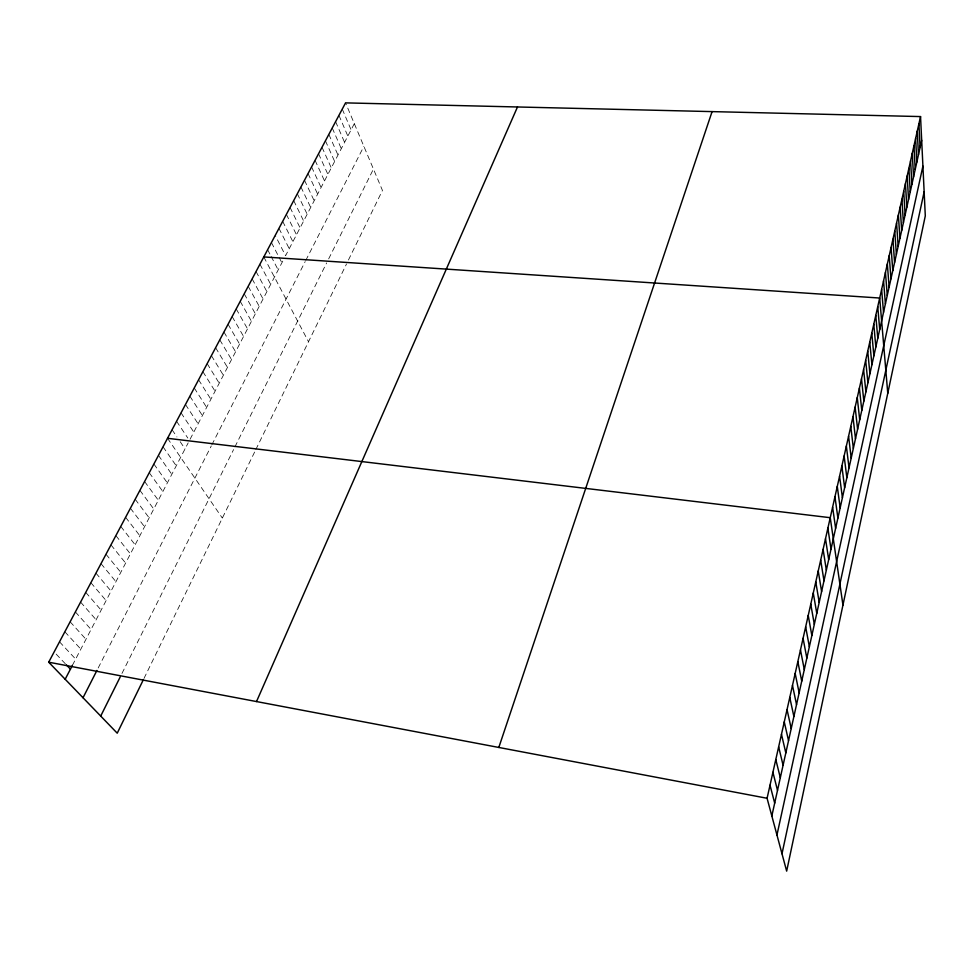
<?xml version="1.0" encoding="UTF-8"?>
<svg xmlns="http://www.w3.org/2000/svg" width="974" height="974" viewBox="0 0 974 974"><rect width="100%" height="100%" fill="white"/><g stroke="black" fill="none" stroke-linecap="round" stroke-linejoin="round"><path stroke-width="0.73" stroke-dasharray="4.87 3.65" d="M143.994 678.428L255.164 450.925M255.797 449.623L346.525 263.954M348.448 260.009L382.453 190.429L345.563 102.879M121.969 673.436L233.577 449.586M234.904 446.92L326.643 262.907M328.664 258.877L373.444 169.05M98.179 667.994L211.248 446.007M211.845 444.826L305.179 261.604M305.763 260.46L363.874 146.356M72.393 665.376L188.189 442.866M190.064 439.274L284.347 258.086M354.317 123.649L285.577 255.724L275.216 235.428M56.163 654.114L65.331 663.769M59.511 641.829L75.655 659.106M64.844 631.773L80.83 649.147M70.14 621.802L85.968 639.285M75.388 611.916L91.069 629.484M80.599 602.102L96.122 619.781M85.761 592.375L101.138 610.138M90.886 582.72L106.105 600.581M95.963 573.15L111.048 591.096M101.004 563.654L115.943 581.685M105.996 554.243L120.8 572.359M110.963 544.892L125.622 563.094M115.882 535.627L130.406 553.902M120.764 526.423L135.143 544.795M125.609 517.304L139.854 535.749M130.406 508.245L144.529 526.764M135.179 499.26L149.156 517.864M139.903 490.348L153.758 509.025M144.602 481.509L158.324 500.246M149.253 472.731L162.853 491.541M153.88 464.026L167.345 482.909M158.47 455.382L171.814 474.338M163.023 446.81L176.245 465.828M167.528 438.3L222.34 518.095M172.069 429.753L176.939 436.924M180.19 441.709L185.048 448.892M176.574 421.267L187.836 438.069M181.042 412.842L193.789 432.103M185.486 404.49L198.112 423.8M189.881 396.187L202.397 415.569M194.252 387.956L206.646 407.388M198.586 379.787L210.871 399.279M202.896 371.678L215.071 391.219M207.17 363.631L219.223 383.22M211.407 355.644L223.363 375.282M215.619 347.706L227.466 367.405M219.795 339.841L231.532 359.576M223.947 332.024L235.574 351.809M228.062 324.269L239.592 344.102M232.141 316.574L243.573 336.444M236.207 308.928L247.53 328.847M240.225 301.331L251.45 321.298M244.231 293.807L255.358 313.798M248.2 286.319L259.23 306.36M252.144 278.893L263.077 298.981M256.052 271.527L266.888 291.64M259.936 264.197L270.675 284.359M263.796 256.929L308.514 341.728M267.631 249.709L270.443 255.103M271.149 256.454L278.187 269.944M271.429 242.55L278.406 256.052M279.1 257.404L281.9 262.81M278.966 228.366L289.241 248.687M282.691 221.342L292.882 241.698M286.38 214.377L296.486 234.758M290.057 207.45L300.077 227.867M293.71 200.583L303.644 221.025M297.326 193.753L307.175 214.219M300.929 186.971L310.694 207.474M304.497 180.239L314.188 200.766M308.052 173.555L317.646 194.106M311.583 166.919L321.091 187.483M315.077 160.32L324.512 180.908M318.559 153.758L327.909 174.383M322.017 147.257L331.294 167.893M325.438 140.792L334.642 161.44M328.847 134.363L337.978 155.049M332.244 127.984L341.29 148.681M335.604 121.653L344.577 142.362M338.94 115.346L347.84 136.092M342.264 109.1L351.09 129.846"/><path stroke-width="1.46" d="M782 853.748L924.143 191.793M776.96 835.022L922.914 166.116M771.834 815.969L921.672 140.293M920.54 116.576L925.3 215.887L786.663 871.121L767.074 798.266L920.54 116.576L345.563 102.879L48.7 662.198L117.233 733.191L143.336 679.767M498.81 747.46L712.079 111.608M256.515 701.56L517.486 106.982M100.712 716.073L120.179 677.027M83.021 697.749L96.925 670.453M65.173 679.255L72.393 665.376M263.796 256.929L879.692 298.032L887.764 393.265M167.528 438.3L830.238 517.693L842.948 605.085M48.7 662.198L767.074 798.266M66.354 664.852L70.432 669.138M770.02 785.214L774.695 803.112M772.918 772.309L777.52 790.377M775.803 759.513L780.308 777.763M778.652 746.851L783.084 765.272M781.477 734.323L785.823 752.914M784.265 721.904L788.538 740.666M787.029 709.62L791.229 728.528M789.768 697.445L793.895 716.523M792.483 685.404L796.537 704.616M795.174 673.46L799.143 692.831M797.84 661.638L801.736 681.155M800.47 649.938L804.305 669.588M803.075 638.335L806.837 658.12M805.668 626.854L809.357 646.773M808.225 615.471L811.853 635.523M810.77 604.197L814.325 624.383M813.278 593.032L816.772 613.34M815.774 581.965L819.207 602.395M818.233 571.008L821.606 591.547M820.68 560.147L823.992 580.808M823.103 549.385L826.354 570.155M825.502 538.719L828.691 559.6M827.888 528.164L831.005 549.141M832.612 507.186L835.619 528.371M834.949 496.764L837.908 518.058M837.275 486.452L840.172 507.831M839.576 476.225L842.413 497.702M841.853 466.096L844.641 487.657M844.117 456.051L846.856 477.71M846.357 446.092L849.036 467.837M848.573 436.23L851.203 458.06M850.777 426.442L853.358 448.357M852.968 416.75L855.489 438.75M855.123 407.144L857.607 429.217M857.266 397.611L859.701 419.757M859.397 388.163L861.783 410.395M861.503 378.801L863.841 401.105M863.597 369.523L865.886 391.889M865.667 360.319L867.907 382.745M867.724 351.2L869.916 373.687M869.758 342.142L871.913 364.702M871.779 333.169L873.885 355.802M873.775 324.281L875.845 346.963M875.76 315.454L877.793 338.197M877.732 306.7L879.717 329.504M881.628 289.424L883.528 312.325M883.552 280.889L885.403 303.851M885.451 272.428L887.277 295.426M887.338 264.027L889.128 287.087M889.213 255.699L890.954 278.808M891.076 247.445L892.781 270.589M892.927 239.251L894.582 262.444M894.753 231.118L896.384 254.348M896.567 223.058L898.162 246.337M898.369 215.059L899.927 238.374M901.924 199.244L903.409 222.644M900.159 207.121L901.681 230.473M903.689 191.44L905.138 214.864M905.43 183.684L906.855 207.145M907.159 176.002L908.547 199.487M908.876 168.368L910.227 191.89M910.58 160.795L911.908 184.354M912.273 153.283L913.563 176.878M915.621 138.43L916.838 162.074M913.953 145.832L915.207 169.452M917.264 131.088L918.47 154.756M918.908 123.808L920.077 147.5"/></g></svg>
